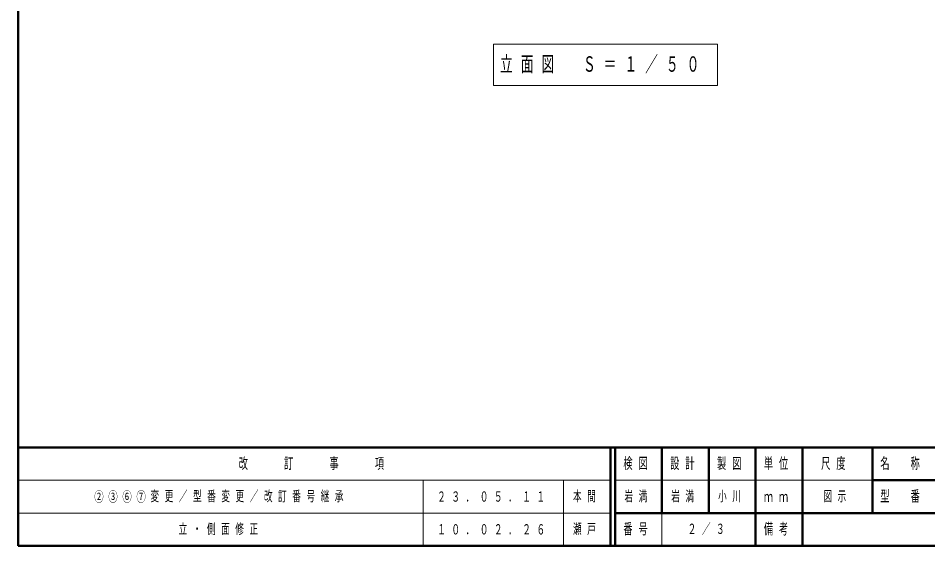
# Model space of a CAD drawing. Units: millimetres on the paper, scale 1:50. Extents: x -365 to 0, y -594 to 257.
# Drawn here: x -365 to -170.7, y -297 to -184.3 of the extents above; entities that cross this region are included whole.
import ezdxf
from ezdxf.enums import TextEntityAlignment as Align

# ---------------------------------------------------------------- set-up
doc = ezdxf.new("R2010")
doc.units = ezdxf.units.MM
doc.layers.add('LY_1', color=7, linetype='Continuous', lineweight=13)
doc.styles.add('ＭＳ ゴシック', font='')
doc.styles.get('ＭＳ ゴシック').set_extended_font_data('MS Gothic')

msp = doc.modelspace()

# ---------------------------------------------------------------- linework, layer by layer
at = {"layer": 'LY_1', "lineweight": 50}
for p, q in [((-365, -40), (-365, -297)), ((-365, -276), (0, -276)), ((-365, -297), (0, -297))]:
    msp.add_line(p, q, dxfattribs=at)
at = {"layer": 'LY_1'}
for p, q in [((-263.46, -189.905), (-263.46, -198.705)), ((-215.66, -189.905), (-263.46, -189.905)), ((-215.66, -198.705), (-215.66, -189.905)), ((-263.46, -198.705), (-215.66, -198.705)), ((-365, -283), (-238.5, -283)), ((-278.5, -283), (-278.5, -297)), ((-248.5, -283), (-248.5, -297)), ((-237.5, -283), (-182.5, -283)), ((-365, -290), (-238.5, -290)), ((-227.5, -290), (-227.5, -297))]:
    msp.add_line(p, q, dxfattribs=at)
at = {"layer": 'LY_1', "color": 140, "lineweight": 50}
for p, q in [((-238.5, -276), (-238.5, -297)), ((-237.5, -276), (-237.5, -297)), ((-227.5, -276), (-227.5, -290)), ((-217.5, -276), (-217.5, -290)), ((-207.5, -276), (-207.5, -297)), ((-197.5, -276), (-197.5, -290)), ((-182.5, -276), (-182.5, -290)), ((-182.5, -283), (-70, -283)), ((-237.5, -290), (0, -290)), ((-197.5, -290), (-197.5, -297))]:
    msp.add_line(p, q, dxfattribs=at)

# ---------------------------------------------------------------- texts
at = {"layer": 'LY_1', "style": 'ＭＳ ゴシック', "width": 0.65}
for s, p in [('②', (-348.75, -286.5)), ('③', (-345.75, -286.5)), ('⑥', (-342.75, -286.5)), ('⑦', (-339.75, -286.5))]:
    msp.add_text(s, height=2.199, dxfattribs=at).set_placement(p, align=Align.MIDDLE_LEFT)
at = {"layer": 'LY_1', "style": 'ＭＳ ゴシック'}
for s, insert, char_height, attachment_point in [('\\T1.64;\\W0.6;立面図\u3000Ｓ＝１／５０', (-262.06, -194.305), 3.299, 4), ('\\T1.64;\\W0.6;改\u3000\u3000訂\u3000\u3000事\u3000\u3000項', (-301.75, -279.5), 2.346, 5), ('\\T1.64;\\W0.6;検図', (-232.5, -279.5), 2.346, 5), ('\\T1.64;\\W0.6;設計', (-222.5, -279.5), 2.346, 5), ('\\T1.64;\\W0.6;製図', (-212.5, -279.5), 2.346, 5), ('\\T1.64;\\W0.6;単位', (-202.5, -279.5), 2.346, 5), ('\\T1.64;\\W0.6;尺度', (-190.25, -279.5), 2.346, 5), ('\\T1.64;\\W0.6;名\u3000称', (-176, -279.5), 2.346, 5), ('\\T1.64;\\W0.6;変更／型番変更／改訂番号継承', (-336.75, -286.5), 2.199, 4), ('\\T1.64;\\W0.6;２３．０５．１１', (-275.5, -286.5), 2.199, 4), ('\\T1.64;\\W0.6;本間', (-246.5, -286.5), 2.199, 4), ('\\T1.64;\\W0.6;岩満', (-235.5, -286.5), 2.199, 4), ('\\T1.64;\\W0.6;岩満', (-225.5, -286.5), 2.199, 4), ('\\T1.64;\\W0.6;小川', (-215.5, -286.5), 2.199, 4), ('\\T1.64;\\W0.6;図示', (-193, -286.5), 2.199, 4), ('\\T1.64;\\W0.6;型\u3000番', (-176, -286.5), 2.346, 5), ('\\T1.64;\\W0.6;ｍｍ', (-202.5, -286.5), 2.346, 5), ('\\T1.64;\\W0.6;立・側面修正', (-330.75, -293.5), 2.199, 4), ('\\T1.64;\\W0.6;１０．０２．２６', (-275.5, -293.5), 2.199, 4), ('\\T1.64;\\W0.6;瀬戸', (-246.5, -293.5), 2.199, 4), ('\\T1.64;\\W0.6;番号', (-232.5, -293.5), 2.346, 5), ('\\T1.64;\\W0.6;２／３', (-222, -293.5), 2.199, 4), ('\\T1.64;\\W0.6;備考', (-202.5, -293.5), 2.346, 5)]:
    msp.add_mtext(s, dxfattribs=dict(at, insert=insert, char_height=char_height, attachment_point=attachment_point))

doc.saveas('drawing.dxf')
